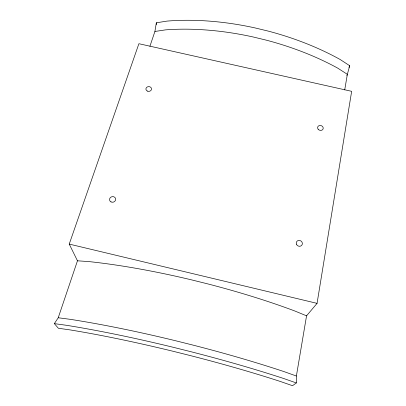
<?xml version="1.0" encoding="UTF-8"?>
<svg xmlns="http://www.w3.org/2000/svg" width="406" height="406" viewBox="0 0 406 406"><rect width="100%" height="100%" fill="white"/><g stroke="black" fill="none" stroke-linecap="round" stroke-linejoin="round"><path stroke-width="0.61" d="M296.365 382.949L296.385 376.012L306.555 315.822L317.061 303.358L351.652 91.325L138.893 43.711L69.233 244.092L77.47 260.799L58.231 317.761L54.348 323.633L58.368 328.256L70.213 329.926A201.767 24.121 14.1 0 1 174.26 351.566L190.272 355.57A201.767 24.121 14.1 0 1 280.196 381.422L292.523 385.7L296.365 382.949L283.652 378.493A207.283 25.461 14.1 0 0 190.668 351.647L174.088 347.5A207.283 25.461 14.1 0 0 66.538 325.307L54.348 323.633M149.91 46.284L154.914 31.47L156.33 22.797L167.039 21.097A171.403 85.783 13.8 0 1 255.166 27.948L268.234 31.105A171.403 85.783 13.8 0 1 340.111 59.479L349.713 65.731L347.348 74.318L344.719 89.888M348.967 67.482L349.713 65.731M346.861 75.465L347.348 74.318L337.777 68.167A170.718 83.743 13.8 0 0 266.204 40.133L253.197 36.987A170.718 83.743 13.8 0 0 165.557 29.866L154.914 31.47M77.47 260.799L89.269 261.626A197.981 39.646 14 0 1 191.632 279.891L207.273 283.774A197.981 39.646 14 0 1 294.654 310.93L306.555 315.822M58.231 317.761L70.274 319.334A204.558 26.745 14.1 0 1 176.174 340.893L192.474 344.968A204.558 26.745 14.1 0 1 283.885 371.561L296.385 376.012M69.233 244.092L317.061 303.358M156.33 22.797L156.422 24.604M296.421 244.158A3.131 2.883 30.2 0 0 301.663 245.386A3.131 2.883 30.2 0 0 299.821 240.479A3.131 2.883 30.2 0 0 296.421 244.158M110.995 201.889A3.096 2.801 -13.7 0 0 115.695 199.382A3.096 2.801 -13.7 0 0 111.158 197.001A3.096 2.801 -13.7 0 0 110.995 201.889M318.137 129.194A2.857 2.436 19.3 0 0 322.983 129.164A2.857 2.436 19.3 0 0 320.111 125.449A2.857 2.436 19.3 0 0 318.137 129.194M147.302 91.061A2.817 2.385 -1.7 0 0 151.545 88.985A2.817 2.385 -1.7 0 0 147.337 86.93A2.817 2.385 -1.7 0 0 147.302 91.061"/></g></svg>
